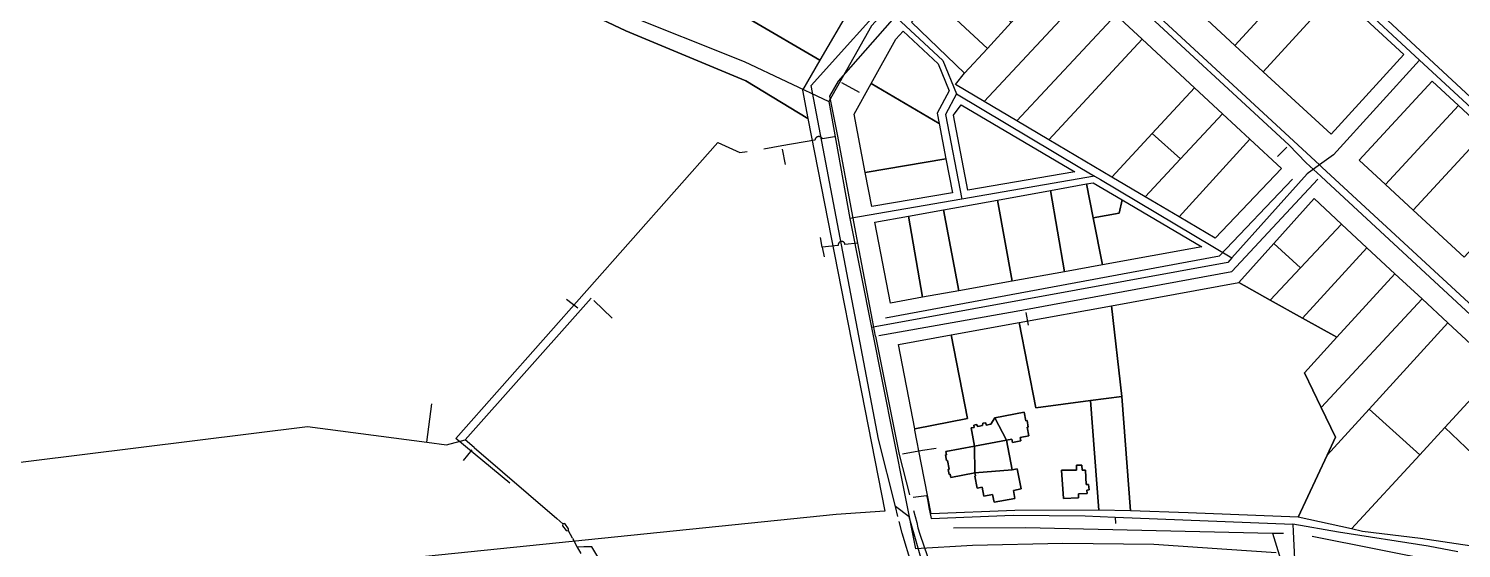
# Model space of a CAD drawing. Extents: x 1876309 to 1899261, y 443723 to 466661.
# Drawn here: x 1887048 to 1889049, y 456847 to 457572 of the extents above; entities that cross this region are included whole.
import ezdxf

# ---------------------------------------------------------------- set-up
doc = ezdxf.new("R2010")
doc.units = 0
doc.header["$MEASUREMENT"] = 0
for name, color, linetype in [('Parcels', 31, 'Continuous'), ('Roads', 7, 'Continuous'), ('Waterlines', 5, 'Continuous')]:
    doc.layers.add(name, color=color, linetype=linetype)

msp = doc.modelspace()

# ---------------------------------------------------------------- linework, layer by layer
at = {"layer": 'Parcels'}
msp.add_lwpolyline([(1887000, 458501.2), (1887739.5, 457811.7), (1887669.9, 457738.1), (1887729.9, 457671.4), (1887743.4, 457658.9), (1887757.3, 457646.8), (1887771.7, 457635.3), (1887786.4, 457624.2), (1887801.5, 457613.6), (1887817, 457603.6), (1887832.7, 457594.1), (1887848.9, 457585.2), (1887865.3, 457576.9), (1887882, 457569.1), (1888049.9, 457499.5), (1888136.5, 457446.9), (1888243.9, 456898.4), (1888175.9, 456893.9), (1887052.1, 456778.8), (1887051.4, 456778.7), (1887050.6, 456778.7), (1887049.8, 456778.7), (1887049.1, 456778.7), (1887048.3, 456778.7)], dxfattribs=at)
for points in [[(1889166.6, 458169.6), (1889170.8, 458166.7), (1889180.4, 458147.6), (1889229.5, 458005.6), (1889288.3, 457733.2), (1889335.3, 457588.9), (1889283.6, 457637.4), (1889228, 457578.2), (1889099.8, 457441.3), (1888805.7, 457714.2), (1889166.6, 458169.6)], [(1888136.5, 457446.9), (1888049.9, 457499.5), (1887882, 457569.1), (1887865.3, 457576.9), (1887848.9, 457585.2), (1887832.7, 457594.1), (1887817, 457603.6), (1887801.5, 457613.6), (1887786.4, 457624.2), (1887771.7, 457635.3), (1887757.3, 457646.8), (1887743.4, 457658.9), (1887729.9, 457671.4), (1887669.9, 457738.1), (1887739.5, 457811.7), (1887790.4, 457764.3), (1887765.6, 457719.3), (1887757.9, 457705.5), (1887933, 457611.2), (1887937.6, 457616.8), (1887958.5, 457642), (1888153, 457528.1), (1888128.8, 457486.5), (1888136.5, 457446.9)], [(1887956.1, 457656.8), (1887989.7, 457691), (1888029, 457731), (1888038.9, 457741.2), (1888194.3, 457599), (1888153, 457528.1), (1887958.5, 457642), (1887947.8, 457648.3), (1887956.1, 457656.8)], [(1888693.8, 457584.4), (1888795.7, 457696.2), (1888834.6, 457660), (1888732.6, 457548.6), (1888693.8, 457584.4)], [(1888420.2, 457580.8), (1888387, 457544.7), (1888312.2, 457614.3), (1888346.9, 457651.4), (1888420.2, 457580.8)], [(1888382.6, 457470.4), (1888342.6, 457494.1), (1888355.2, 457510.1), (1888387, 457544.7), (1888420.2, 457580.8), (1888492.8, 457659.8), (1888528.4, 457626.7), (1888382.6, 457470.4)], [(1888834.6, 457660), (1888873.8, 457623.7), (1888772.2, 457512.1), (1888732.6, 457548.6), (1888834.6, 457660)], [(1888566.2, 457591.7), (1888428, 457443.5), (1888382.6, 457470.4), (1888528.4, 457626.7), (1888566.2, 457591.7)], [(1888772.2, 457512.1), (1888873.8, 457623.7), (1888968.3, 457535.9), (1888866.8, 457424.8), (1888772.2, 457512.1)], [(1888355.2, 457510.1), (1888281.2, 457581.3), (1888312.2, 457614.3), (1888387, 457544.7), (1888355.2, 457510.1)], [(1888566.2, 457591.7), (1888602.9, 457557.6), (1888472.9, 457416.9), (1888428, 457443.5), (1888566.2, 457591.7)], [(1888224.7, 457495.5), (1888259, 457557.7), (1888269.2, 457568.6), (1888318.2, 457523.2), (1888333.5, 457485.3), (1888316.8, 457454.1), (1888319.5, 457439.8), (1888224.7, 457495.5)], [(1888602.9, 457557.6), (1888676.1, 457489.7), (1888616.9, 457425.8), (1888560.8, 457364.9), (1888472.9, 457416.9), (1888602.9, 457557.6)], [(1888224.7, 457495.5), (1888319.5, 457439.8), (1888329, 457390.4), (1888216.6, 457371.3), (1888200.9, 457452.6), (1888224.7, 457495.5)], [(1888616.9, 457425.8), (1888676.1, 457489.7), (1888715.2, 457453.4), (1888656.8, 457390.6), (1888616.9, 457425.8)], [(1889044.8, 457464.9), (1888942.8, 457354.5), (1888906.1, 457388.4), (1889008.1, 457498.9), (1889044.8, 457464.9)], [(1888350.2, 457465.9), (1888509.2, 457372.1), (1888359.5, 457346.5), (1888339.5, 457451.6), (1888350.2, 457465.9)], [(1889083.3, 457429.2), (1888981.5, 457318.8), (1888942.8, 457354.5), (1889044.8, 457464.9), (1889083.3, 457429.2)], [(1888656.8, 457390.6), (1888715.2, 457453.4), (1888753.5, 457417.9), (1888654.8, 457309.3), (1888607.4, 457337.3), (1888656.8, 457390.6)], [(1888616.9, 457425.8), (1888656.8, 457390.6), (1888607.4, 457337.3), (1888560.8, 457364.9), (1888616.9, 457425.8)], [(1889154.5, 457363.1), (1889052.7, 457253), (1888981.5, 457318.8), (1889083.3, 457429.2), (1889154.5, 457363.1)], [(1888654.8, 457309.3), (1888753.5, 457417.9), (1888797.6, 457377), (1888705.2, 457279.5), (1888654.8, 457309.3)], [(1888216.6, 457371.3), (1888329, 457390.4), (1888338.2, 457342.9), (1888225.8, 457323.7), (1888216.6, 457371.3)], [(1888474.9, 457346.3), (1888494.7, 457232.8), (1888421.8, 457219.8), (1888401.1, 457332.9), (1888474.9, 457346.3)], [(1888534.8, 457308.2), (1888547.5, 457242.3), (1888494.7, 457232.8), (1888474.9, 457346.3), (1888525.6, 457355.5), (1888534.8, 457308.2)], [(1888575.4, 457333), (1888571.1, 457314.7), (1888534.8, 457308.2), (1888525.6, 457355.5), (1888534.6, 457357.1), (1888575.4, 457333)], [(1888401.1, 457332.9), (1888421.8, 457219.8), (1888347.3, 457206.3), (1888325.6, 457319.2), (1888401.1, 457332.9)], [(1888575.4, 457333), (1888686.6, 457267.4), (1888547.5, 457242.3), (1888534.8, 457308.2), (1888571.1, 457314.7), (1888575.4, 457333)], [(1888881.4, 457299.2), (1888824.3, 457238.4), (1888787, 457272.3), (1888843.1, 457334.8), (1888881.4, 457299.2)], [(1888296.4, 457197.2), (1888251.7, 457189.1), (1888230, 457302), (1888276.9, 457310.5), (1888296.4, 457197.2)], [(1888325.6, 457319.2), (1888347.3, 457206.3), (1888296.4, 457197.2), (1888276.9, 457310.5), (1888325.6, 457319.2)], [(1888881.4, 457299.2), (1888917, 457266.2), (1888827.1, 457168.1), (1888781.9, 457193.3), (1888824.3, 457238.4), (1888881.4, 457299.2)], [(1888738.2, 457217.8), (1888787, 457272.3), (1888824.3, 457238.4), (1888781.9, 457193.3), (1888738.2, 457217.8)], [(1888827.1, 457168.1), (1888917, 457266.2), (1888956, 457230), (1888874.9, 457141.4), (1888827.1, 457168.1)], [(1888874.9, 457141.4), (1888956, 457230), (1888993.9, 457194.8), (1888852.9, 457043.2), (1888829.6, 457091.8), (1888874.9, 457141.4)], [(1888852.9, 457043.2), (1888873, 457001.6), (1888861.4, 456976.8), (1888820.9, 456890.2), (1888667.4, 456896.1), (1888586.8, 456899), (1888574.9, 457058.7), (1888560.1, 457185.3), (1888738.2, 457217.8), (1888781.9, 457193.3), (1888827.1, 457168.1), (1888874.9, 457141.4), (1888829.6, 457091.8), (1888852.9, 457043.2)], [(1888431.6, 457162), (1888560.1, 457185.3), (1888574.9, 457058.7), (1888530.9, 457052.8), (1888454.8, 457042.6), (1888431.6, 457162)], [(1888852.9, 457043.2), (1888993.9, 457194.8), (1889030.1, 457161.3), (1888920.1, 457041), (1888861.4, 456976.8), (1888873, 457001.6), (1888852.9, 457043.2)], [(1888285.5, 457013.4), (1888359.1, 457027.7), (1888336.5, 457144.7), (1888431.6, 457162), (1888454.8, 457042.6), (1888530.9, 457052.8), (1888542.7, 456899.9), (1888425.5, 456899.3), (1888308.3, 456894.7), (1888294.7, 456965.7), (1888285.9, 457011.4), (1888285.5, 457013.4)], [(1888920.1, 457041), (1889030.1, 457161.3), (1889100.2, 457096.2), (1889025.8, 457015.3), (1888990.6, 456977.1), (1888920.1, 457041)], [(1888336.5, 457144.7), (1888359.1, 457027.7), (1888285.5, 457013.4), (1888262.8, 457131.2), (1888336.5, 457144.7)], [(1889139.6, 457059.8), (1889065, 456978), (1889025.8, 457015.3), (1889100.2, 457096.2), (1889139.6, 457059.8)], [(1888574.9, 457058.7), (1888586.8, 456899), (1888542.7, 456899.9), (1888530.9, 457052.8), (1888574.9, 457058.7)], [(1888861.4, 456976.8), (1888920.1, 457041), (1888990.6, 456977.1), (1888895.3, 456873.6), (1888820.9, 456890.2), (1888861.4, 456976.8)], [(1888369.7, 456952), (1888370.5, 456947.7), (1888369.6, 456947.5), (1888372.8, 456930.7), (1888379.9, 456932.1), (1888382.2, 456919.5), (1888394.3, 456921.7), (1888396.4, 456910.9), (1888425.4, 456916.3), (1888423.3, 456927.4), (1888434.1, 456929.5), (1888428.8, 456957.6), (1888421.7, 456956.3), (1888413.9, 456997.7), (1888421.3, 456999.1), (1888422.2, 456994.4), (1888433.8, 456996.6), (1888432.9, 457001.5), (1888444.7, 457003.7), (1888442.5, 457015.5), (1888444.1, 457015.8), (1888442.4, 457025.1), (1888440.8, 457024.8), (1888438.5, 457036.6), (1888397.2, 457028.9), (1888391.7, 457019.9), (1888385.4, 457018.7), (1888384.8, 457022), (1888380.7, 457021.2), (1888380.3, 457017.9), (1888373.6, 457016.6), (1888372, 457019.5), (1888367.9, 457018.7), (1888368.6, 457015.4), (1888364.4, 457014.6), (1888369.1, 456989.3), (1888329.1, 456981.8), (1888330, 456977.2), (1888328.4, 456976.9), (1888329.9, 456969), (1888331.5, 456969.3), (1888333.8, 456957.1), (1888332.2, 456956.8), (1888333.5, 456949.7), (1888335.1, 456950), (1888335.9, 456945.6), (1888369.7, 456952)], [(1888369.1, 456989.3), (1888364.4, 457014.6), (1888368.6, 457015.4), (1888367.9, 457018.7), (1888372, 457019.5), (1888373.6, 457016.6), (1888380.3, 457017.9), (1888380.7, 457021.2), (1888384.8, 457022), (1888385.4, 457018.7), (1888391.7, 457019.9), (1888397.2, 457028.9), (1888413.9, 456997.7), (1888369.1, 456989.3)], [(1888397.2, 457028.9), (1888438.5, 457036.6), (1888440.8, 457024.8), (1888442.4, 457025.1), (1888444.1, 457015.8), (1888442.5, 457015.5), (1888444.7, 457003.7), (1888432.9, 457001.5), (1888433.8, 456996.6), (1888422.2, 456994.4), (1888421.3, 456999.1), (1888413.9, 456997.7), (1888397.2, 457028.9)], [(1889134.1, 456912.3), (1889072.5, 456848), (1888991.7, 456860.2), (1888910.6, 456870.2), (1888895.3, 456873.6), (1888990.6, 456977.1), (1889025.8, 457015.3), (1889065, 456978), (1889103.8, 456941.2), (1889134.1, 456912.3)], [(1888369.7, 456952), (1888335.9, 456945.6), (1888335.1, 456950), (1888333.5, 456949.7), (1888332.2, 456956.8), (1888333.8, 456957.1), (1888331.5, 456969.3), (1888329.9, 456969), (1888328.4, 456976.9), (1888330, 456977.2), (1888329.1, 456981.8), (1888369.1, 456989.3), (1888369.7, 456952)], [(1888421.7, 456956.3), (1888369.7, 456952), (1888369.1, 456989.3), (1888413.9, 456997.7), (1888421.7, 456956.3)], [(1888511.5, 456962.9), (1888518.9, 456962.7), (1888519.3, 456955.6), (1888523.8, 456955.6), (1888525, 456935.9), (1888528.4, 456935.9), (1888528.9, 456928.3), (1888525.9, 456927.8), (1888526.2, 456923), (1888514, 456922.5), (1888514.2, 456916.9), (1888493.5, 456916), (1888490.6, 456955.9), (1888511.3, 456955.9), (1888511.5, 456962.9)], [(1888493.5, 456916), (1888514.2, 456916.9), (1888514, 456922.5), (1888526.2, 456923), (1888525.9, 456927.8), (1888528.9, 456928.3), (1888528.4, 456935.9), (1888525, 456935.9), (1888523.8, 456955.6), (1888519.3, 456955.6), (1888518.9, 456962.7), (1888511.5, 456962.9), (1888511.3, 456955.9), (1888490.6, 456955.9), (1888493.5, 456916)], [(1888421.7, 456956.3), (1888428.8, 456957.6), (1888434.1, 456929.5), (1888423.3, 456927.4), (1888425.4, 456916.3), (1888396.4, 456910.9), (1888394.3, 456921.7), (1888382.2, 456919.5), (1888379.9, 456932.1), (1888372.8, 456930.7), (1888369.6, 456947.5), (1888370.5, 456947.7), (1888369.7, 456952), (1888421.7, 456956.3)]]:
    msp.add_lwpolyline(points, close=True, dxfattribs=at)
at = {"layer": 'Roads'}
for p, q in [((1888556.8, 457930.1), (1888990.4, 457528.2)), ((1888417.5, 457781.8), (1888850.9, 457382)), ((1888990.4, 457528.2), (1889408.3, 457140.9)), ((1888165.6, 457470.5), (1888195.1, 457307)), ((1888536.7, 457366.3), (1888351.3, 457334)), ((1888351.3, 457334), (1888195.1, 457307)), ((1888195.1, 457307), (1888225.3, 457155)), ((1888225.3, 457155), (1888286.6, 456845.8))]:
    msp.add_line(p, q, dxfattribs=at)
for points in [[(1887714.4, 457720.7), (1887785.3, 457654), (1887875, 457595.3), (1888047.4, 457526.4), (1888165.6, 457470.5)], [(1888247, 457599.7), (1888225.2, 457576.1), (1888165.6, 457470.5)], [(1888247, 457599.7), (1888324.7, 457527.6), (1888344, 457481.2)], [(1888990.4, 457528.2), (1888870.1, 457395.8), (1888850.9, 457382)], [(1888344, 457481.2), (1888328.5, 457452.2), (1888351.3, 457334)], [(1888344, 457481.2), (1888516.2, 457378.4), (1888536.7, 457366.3)], [(1888850.9, 457382), (1888833.4, 457369.3), (1888728.1, 457252.1)], [(1888850.9, 457382), (1888854.5, 457378.3), (1889269.6, 456995.4)], [(1888536.7, 457366.3), (1888545, 457361.5), (1888728.1, 457252.1)], [(1888728.1, 457252.1), (1888722.5, 457245.6), (1888225.3, 457155)], [(1888790.3, 456840.4), (1888721.1, 456845.1), (1888619.2, 456851.7), (1888492.5, 456853.2), (1888366.4, 456850.7), (1888286.6, 456845.8)]]:
    msp.add_lwpolyline(points, dxfattribs=at)
at = {"layer": 'Waterlines', "color": 5}
for p, q in [((1888179, 457499), (1888394, 457743)), ((1888808, 457410), (1888524.2, 457672.2)), ((1888183.2, 457496.8), (1888208.2, 457483.6)), ((1888206.3, 457272.8), (1888178, 457422)), ((1888100.2, 457408.4), (1888075, 457404)), ((1888105.1, 457382.6), (1888101, 457403.8)), ((1888804.9, 457406.8), (1888792.1, 457393.8)), ((1888832, 457385), (1888808, 457410)), ((1888832, 457385), (1888852.4, 457366.1)), ((1888711, 457255), (1888813, 457362)), ((1888852.4, 457366.1), (1888859.8, 457359.2)), ((1888859.8, 457359.2), (1889236, 457011)), ((1888156.5, 457267), (1888158.9, 457253.5)), ((1888226.8, 457165), (1888206.3, 457272.8)), ((1888244.6, 457168.3), (1888711, 457255)), ((1887815, 457182.1), (1887799.3, 457194.1)), ((1887834, 457196), (1887818.9, 457179.1)), ((1887837.5, 457192.6), (1887863, 457168)), ((1888440, 457180.2), (1888478, 457187)), ((1887818.9, 457179.1), (1887658, 456998)), ((1888231, 457143), (1888226.8, 457165)), ((1888235.6, 457143.8), (1888440, 457180.2)), ((1888440.7, 457175.8), (1888443.8, 457158)), ((1888231, 457143), (1888264, 456977.5)), ((1887604.3, 456994.7), (1887611.2, 457048.3)), ((1887437.7, 457016.8), (1887604.3, 456994.7)), ((1887667.3, 456983.9), (1887655, 456969)), ((1887670.3, 456987.5), (1887658, 456998)), ((1887670.3, 456987.5), (1887786, 456888)), ((1888268.5, 456978.3), (1888296.4, 456983.5)), ((1888296.4, 456983.5), (1888315.6, 456986.6)), ((1888264, 456977.5), (1888278.4, 456921.1)), ((1888303.3, 456914.7), (1888305.4, 456903.6)), ((1887786, 456888), (1887794.5, 456880.6)), ((1888565.6, 456890.1), (1888565.7, 456881.2)), ((1888565.6, 456890.1), (1888813.6, 456880.1)), ((1887807.7, 456860.8), (1887802.1, 456871.1)), ((1887807.7, 456860.8), (1887814.5, 456848.4)), ((1888785.3, 456867.5), (1888798, 456825.3)), ((1888813.6, 456880.1), (1888814.1, 456870.1)), ((1888814.1, 456870.1), (1888817.8, 456789.2)), ((1887823.8, 456848.5), (1887814.5, 456848.4)), ((1887814.5, 456848.4), (1887819.3, 456839.5))]:
    msp.add_line(p, q, dxfattribs=at)
at = {"layer": 'Waterlines', "color": 3}
msp.add_line((1888262.2, 456890.9), (1888258.6, 456905.1), dxfattribs=at)
for points in [[(1888258.6, 456905.1), (1888235, 456999), (1888141, 457493), (1888386, 457765), (1888757, 458162), (1888753.2, 458166.3), (1888749.2, 458170.5), (1888745, 458174.6), (1888740.8, 458178.5), (1888736.4, 458182.2), (1888731.9, 458185.9), (1888727.3, 458189.3), (1888722.5, 458192.6), (1888717.7, 458195.8), (1888712.7, 458198.8), (1888707.7, 458201.6), (1888702.5, 458204.2), (1888697.3, 458206.7), (1888692, 458209), (1888561.3, 458263.8)], [(1888286.4, 456806.7), (1888301.1, 456809.5), (1888277.9, 456890.3), (1888258.6, 456905.1)], [(1888281.5, 456822.9), (1888268, 456867.7), (1888264, 456883.8)]]:
    msp.add_lwpolyline(points, dxfattribs=at)
at = {"layer": 'Waterlines', "color": 5}
for points in [[(1888178, 457422), (1888167, 457478), (1888179, 457499)], [(1888173.4, 457421.2), (1888156.8, 457418.3), (1888156.7, 457418.5), (1888156.6, 457418.6), (1888156.5, 457418.8), (1888156.4, 457419), (1888156.3, 457419.1), (1888156.2, 457419.3), (1888156, 457419.4), (1888155.9, 457419.6), (1888155.8, 457419.7), (1888155.6, 457419.9), (1888155.5, 457420), (1888155.3, 457420.1), (1888155.2, 457420.3), (1888155, 457420.4), (1888154.9, 457420.5), (1888154.7, 457420.6), (1888154.5, 457420.7), (1888154.4, 457420.8), (1888154.2, 457420.9), (1888154, 457421), (1888153.8, 457421), (1888153.6, 457421.1), (1888153.5, 457421.2), (1888153.3, 457421.2), (1888153.1, 457421.3), (1888152.9, 457421.3), (1888152.7, 457421.4), (1888152.5, 457421.4), (1888152.3, 457421.4), (1888152.1, 457421.4), (1888151.9, 457421.4), (1888151.7, 457421.4), (1888151.5, 457421.4), (1888151.3, 457421.4), (1888151.1, 457421.4), (1888150.9, 457421.4), (1888150.7, 457421.4), (1888150.6, 457421.3), (1888150.4, 457421.3), (1888150.2, 457421.2), (1888150, 457421.2), (1888149.8, 457421.1), (1888149.6, 457421), (1888149.4, 457421), (1888149.3, 457420.9), (1888149.1, 457420.8), (1888148.9, 457420.7), (1888148.7, 457420.6), (1888148.6, 457420.5), (1888148.4, 457420.4), (1888148.3, 457420.3), (1888148.1, 457420.1), (1888148, 457420), (1888147.8, 457419.9), (1888147.7, 457419.7), (1888147.5, 457419.6), (1888147.4, 457419.4), (1888147.3, 457419.3), (1888147.2, 457419.1), (1888147.1, 457419), (1888146.9, 457418.8), (1888146.8, 457418.6), (1888146.7, 457418.5), (1888146.7, 457418.3), (1888146.6, 457418.1), (1888146.5, 457417.9), (1888146.4, 457417.8), (1888146.4, 457417.6), (1888146.3, 457417.4), (1888146.2, 457417.2), (1888146.2, 457417), (1888146.2, 457416.8), (1888146.1, 457416.6), (1888146.1, 457416.4), (1888100.2, 457408.4)], [(1887720.1, 456937.6), (1887644.9, 456999.9), (1888010.6, 457413.4), (1888041.2, 457399.2), (1888051.6, 457400.7)], [(1888478, 457187), (1888728.3, 457233.1), (1888848.5, 457362)], [(1888206.3, 457272.8), (1888188.2, 457270.7), (1888188.2, 457270.9), (1888188.2, 457271), (1888188.2, 457271.2), (1888188.1, 457271.4), (1888188.1, 457271.5), (1888188.1, 457271.7), (1888188, 457271.8), (1888188, 457272), (1888187.9, 457272.1), (1888187.8, 457272.3), (1888187.8, 457272.4), (1888187.7, 457272.6), (1888187.6, 457272.7), (1888187.5, 457272.9), (1888187.5, 457273), (1888187.4, 457273.1), (1888187.3, 457273.3), (1888187.2, 457273.4), (1888187.1, 457273.5), (1888187, 457273.6), (1888186.8, 457273.8), (1888186.7, 457273.9), (1888186.6, 457274), (1888186.5, 457274.1), (1888186.4, 457274.2), (1888186.2, 457274.3), (1888186.1, 457274.4), (1888186, 457274.5), (1888185.8, 457274.5), (1888185.7, 457274.6), (1888185.5, 457274.7), (1888185.4, 457274.8), (1888185.2, 457274.8), (1888185.1, 457274.9), (1888184.9, 457274.9), (1888184.8, 457275), (1888184.6, 457275), (1888184.4, 457275), (1888184.3, 457275.1), (1888184.1, 457275.1), (1888184, 457275.1), (1888183.8, 457275.1), (1888183.6, 457275.1), (1888183.5, 457275.1), (1888183.3, 457275.1), (1888183.2, 457275.1), (1888183, 457275.1), (1888182.8, 457275.1), (1888182.7, 457275), (1888182.5, 457275), (1888182.4, 457275), (1888182.2, 457274.9), (1888182, 457274.9), (1888181.9, 457274.8), (1888181.7, 457274.8), (1888181.6, 457274.7), (1888181.4, 457274.6), (1888181.3, 457274.6), (1888181.2, 457274.5), (1888181, 457274.4), (1888180.9, 457274.3), (1888180.7, 457274.2), (1888180.6, 457274.1), (1888180.5, 457274), (1888180.4, 457273.9), (1888180.3, 457273.8), (1888180.1, 457273.7), (1888180, 457273.6), (1888179.9, 457273.4), (1888179.8, 457273.3), (1888179.7, 457273.2), (1888179.6, 457273), (1888179.5, 457272.9), (1888179.5, 457272.8), (1888179.4, 457272.6), (1888179.3, 457272.5), (1888179.2, 457272.3), (1888179.2, 457272.2), (1888179.1, 457272), (1888179.1, 457271.9), (1888179, 457271.7), (1888179, 457271.6), (1888178.9, 457271.4), (1888178.9, 457271.2), (1888178.9, 457271.1), (1888178.9, 457270.9), (1888178.9, 457270.8), (1888178.9, 457270.6), (1888178.9, 457270.4), (1888178.9, 457270.3), (1888178.9, 457270.1), (1888178.9, 457269.9), (1888178.9, 457269.8), (1888178.9, 457269.6), (1888156.5, 457267), (1888154.2, 457280.5)], [(1886806.7, 456975.2), (1886812, 456939), (1887437.7, 457016.8)], [(1887604.3, 456994.7), (1887632, 456991), (1887658, 456998)], [(1888283.4, 456918.1), (1888302.2, 456920.5), (1888303.3, 456914.7)], [(1888305.4, 456903.6), (1888308.3, 456888.1), (1888422.9, 456892.8), (1888523.7, 456891.8), (1888565.6, 456890.1)], [(1887798.7, 456871.6), (1887802.1, 456871.1), (1887802, 456874), (1887797, 456881), (1887794.5, 456880.6), (1887794, 456878), (1887798.7, 456871.6)], [(1888283.9, 456899.6), (1888288.3, 456882.4), (1888289.7, 456875.3), (1888292.9, 456866.3), (1888303.6, 456835.1)], [(1888339.9, 456875.3), (1888440.3, 456875.8), (1888785.3, 456867.5), (1888800.5, 456867.5)], [(1889043.7, 456841.7), (1889002.3, 456849.4), (1888877.3, 456869.1), (1888813.6, 456880.1)], [(1888840.3, 456863.3), (1889380.7, 456755.9), (1889494.1, 456733.3)], [(1887872.6, 456750.6), (1887882.3, 456752.9), (1887861.1, 456804.3), (1887834.9, 456848.6), (1887823.8, 456848.5)]]:
    msp.add_lwpolyline(points, dxfattribs=at)

doc.saveas('drawing.dxf')
